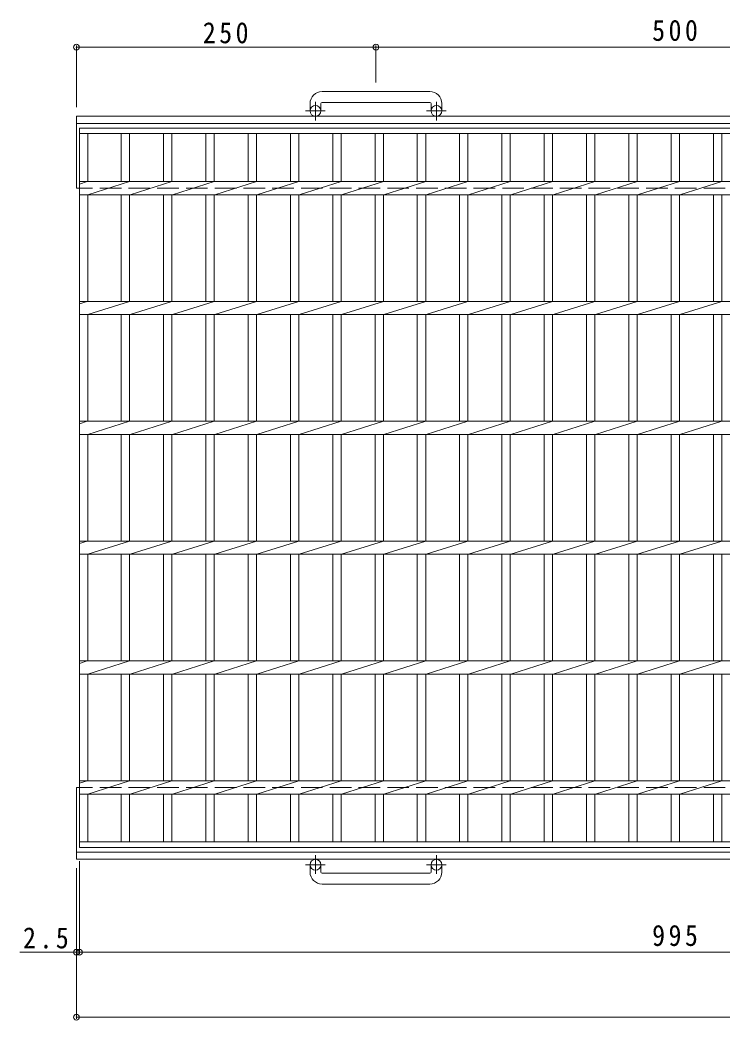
# Model space of a CAD drawing. Units: millimetres, scale not verified. Extents: x -896 to 1052, y -822 to 805.
# Drawn here: x -896 to -310, y -148 to 687 of the extents above; entities that cross this region are included whole.
import ezdxf

# ---------------------------------------------------------------- set-up
doc = ezdxf.new("R2010")
doc.units = ezdxf.units.MM
doc.header["$LTSCALE"] = 6
doc.header["$PDMODE"] = 32
doc.header["$PDSIZE"] = 4.8
doc.linetypes.add('CHAIN1', pattern=[8, 5, -1, 1, -1])
doc.linetypes.add('DASHED3', pattern=[4, 3, -1])
for name, color, linetype, lineweight in [('A-1_ピット', 2, 'Continuous', 9), ('A-2_蓋', 3, 'Continuous', 9), ('A-4_寸法', 7, 'Continuous', 9)]:
    doc.layers.add(name, color=color, linetype=linetype, lineweight=lineweight)
doc.styles.add('ＭＳ ゴシック', font='')
doc.styles.get('ＭＳ ゴシック').set_extended_font_data('MS Gothic')

msp = doc.modelspace()

# ---------------------------------------------------------------- linework, layer by layer
at = {"layer": 'A-1_ピット'}
for p, q in [((-554.285, 626.882), (-644.285, 626.882)), ((-644.285, 617.882), (-554.285, 617.882)), ((-654.285, 616.882), (-654.285, 610.782)), ((-645.285, 616.882), (-645.285, 610.782)), ((-553.285, 616.882), (-553.285, 610.782)), ((-544.285, 616.882), (-544.285, 610.782)), ((250.715, 606.282), (-849.285, 606.282)), ((-849.285, 546.282), (-849.285, 606.282)), ((248.315, 600.282), (-849.285, 600.282)), ((252.533, -7.718), (-849.285, -7.718)), ((-654.285, -24.319), (-654.285, -18.218)), ((-645.285, -24.319), (-645.285, -18.218)), ((-553.285, -24.319), (-553.285, -18.218)), ((-544.285, -24.319), (-544.285, -18.218)), ((-644.285, -25.319), (-554.285, -25.319)), ((-554.285, -34.318), (-644.285, -34.318))]:
    msp.add_line(p, q, dxfattribs=at)
at = {"layer": 'A-1_ピット', "linetype": 'CHAIN1'}
for p, q in [((-649.785, 602.675), (-649.785, 618.272)), ((-548.785, 602.675), (-548.785, 618.272)), ((-641.622, 610.782), (-658.029, 610.782)), ((-540.622, 610.782), (-557.029, 610.782)), ((-649.785, -10.111), (-649.785, -25.708)), ((-548.785, -10.111), (-548.785, -25.708)), ((-641.622, -18.218), (-658.029, -18.218)), ((-540.622, -18.218), (-557.029, -18.218))]:
    msp.add_line(p, q, dxfattribs=at)
at = {"layer": 'A-1_ピット', "linetype": 'DASHED3'}
for p, q in [((148.215, 546.282), (-849.285, 546.282)), ((148.215, 46.282), (-849.285, 46.282))]:
    msp.add_line(p, q, dxfattribs=at)
at = {"layer": 'A-1_ピット'}
msp.add_lwpolyline([(250.715, -13.718), (-849.285, -13.718), (-849.285, 46.282)], dxfattribs=at)
for centre in [(-649.785, 610.782), (-548.785, 610.782), (-649.785, -18.218), (-548.785, -18.218)]:
    msp.add_circle(centre, 4.5, dxfattribs=at)
for centre, radius, start, end in [((-644.285, 616.882), 10, 90, 180), ((-554.285, 616.882), 10, 0, 90), ((-644.285, 616.882), 1, 90, 180), ((-554.285, 616.882), 1, 0, 90), ((-644.285, -24.319), 10, 180, 270), ((-644.285, -24.319), 1, 180, 270), ((-554.285, -24.319), 10, 270, 0), ((-554.285, -24.319), 1, 270, 0)]:
    msp.add_arc(centre, radius, start, end, dxfattribs=at)
at = {"layer": 'A-2_蓋'}
for p, q in [((-846.785, -3.718), (-846.785, 596.282)), ((-846.785, 591.782), (148.215, 591.782)), ((-839.785, 551.782), (-839.785, 591.782)), ((-811.885, 591.782), (-811.885, 551.782)), ((-804.885, 591.782), (-804.885, 551.782)), ((-776.585, 591.782), (-776.585, 551.782)), ((-769.585, 591.782), (-769.585, 551.782)), ((-741.285, 591.782), (-741.285, 551.782)), ((-734.285, 591.782), (-734.285, 551.782)), ((-705.985, 591.782), (-705.985, 551.782)), ((-698.985, 591.782), (-698.985, 551.782)), ((-670.685, 591.782), (-670.685, 551.782)), ((-663.685, 591.782), (-663.685, 551.782)), ((-635.385, 591.782), (-635.385, 551.782)), ((-628.385, 591.782), (-628.385, 551.782)), ((-600.085, 591.782), (-600.085, 551.782)), ((-593.085, 591.782), (-593.085, 551.782)), ((-564.785, 591.782), (-564.785, 551.782)), ((-557.785, 591.782), (-557.785, 551.782)), ((-529.485, 591.782), (-529.485, 551.782)), ((-522.485, 591.782), (-522.485, 551.782)), ((-494.185, 591.782), (-494.185, 551.782)), ((-487.185, 591.782), (-487.185, 551.782)), ((-458.885, 591.782), (-458.885, 551.782)), ((-451.885, 591.782), (-451.885, 551.782)), ((-423.585, 591.782), (-423.585, 551.782)), ((-416.585, 591.782), (-416.585, 551.782)), ((-388.285, 591.782), (-388.285, 551.782)), ((-381.285, 591.782), (-381.285, 551.782)), ((-352.985, 591.782), (-352.985, 551.782)), ((-345.985, 591.782), (-345.985, 551.782)), ((-317.685, 591.782), (-317.685, 551.782)), ((-310.685, 591.782), (-310.685, 551.782)), ((-846.785, 551.782), (148.215, 551.782)), ((-846.785, 549.702), (-840.185, 551.782)), ((-839.785, 540.783), (-804.885, 551.782)), ((-804.485, 540.783), (-769.585, 551.782)), ((-769.185, 540.783), (-734.285, 551.782)), ((-733.885, 540.783), (-698.985, 551.782)), ((-698.585, 540.783), (-663.685, 551.782)), ((-663.285, 540.783), (-628.385, 551.782)), ((-627.985, 540.783), (-593.085, 551.782)), ((-592.685, 540.783), (-557.785, 551.782)), ((-557.385, 540.783), (-522.485, 551.782)), ((-522.085, 540.783), (-487.185, 551.782)), ((-486.785, 540.783), (-451.885, 551.782)), ((-451.485, 540.783), (-416.585, 551.782)), ((-416.185, 540.783), (-381.285, 551.782)), ((-380.885, 540.783), (-345.985, 551.782)), ((-345.585, 540.783), (-310.685, 551.782)), ((-846.785, 540.783), (148.215, 540.783)), ((-839.785, 451.782), (-839.785, 540.783)), ((-811.885, 540.783), (-811.885, 451.782)), ((-804.885, 540.783), (-804.885, 451.782)), ((-776.585, 540.783), (-776.585, 451.782)), ((-769.585, 540.783), (-769.585, 451.782)), ((-741.285, 540.783), (-741.285, 451.782)), ((-734.285, 540.783), (-734.285, 451.782)), ((-705.985, 540.783), (-705.985, 451.782)), ((-698.985, 540.783), (-698.985, 451.782)), ((-670.685, 540.783), (-670.685, 451.782)), ((-663.685, 540.783), (-663.685, 451.782)), ((-635.385, 540.783), (-635.385, 451.782)), ((-628.385, 540.783), (-628.385, 451.782)), ((-600.085, 540.783), (-600.085, 451.782)), ((-593.085, 540.783), (-593.085, 451.782)), ((-564.785, 540.783), (-564.785, 451.782)), ((-557.785, 540.783), (-557.785, 451.782)), ((-529.485, 540.783), (-529.485, 451.782)), ((-522.485, 540.783), (-522.485, 451.782)), ((-494.185, 540.783), (-494.185, 451.782)), ((-487.185, 540.783), (-487.185, 451.782)), ((-458.885, 540.783), (-458.885, 451.782)), ((-451.885, 540.783), (-451.885, 451.782)), ((-423.585, 540.783), (-423.585, 451.782)), ((-416.585, 540.783), (-416.585, 451.782)), ((-388.285, 540.783), (-388.285, 451.782)), ((-381.285, 540.783), (-381.285, 451.782)), ((-352.985, 540.783), (-352.985, 451.782)), ((-345.985, 540.783), (-345.985, 451.782)), ((-317.685, 540.783), (-317.685, 451.782)), ((-310.685, 540.783), (-310.685, 451.782)), ((-846.785, 451.782), (148.215, 451.782)), ((-846.785, 449.702), (-840.185, 451.782)), ((-839.785, 440.782), (-804.885, 451.782)), ((-804.485, 440.782), (-769.585, 451.782)), ((-769.185, 440.782), (-734.285, 451.782)), ((-733.885, 440.782), (-698.985, 451.782)), ((-698.585, 440.782), (-663.685, 451.782)), ((-663.285, 440.782), (-628.385, 451.782)), ((-627.985, 440.782), (-593.085, 451.782)), ((-592.685, 440.782), (-557.785, 451.782)), ((-557.385, 440.782), (-522.485, 451.782)), ((-522.085, 440.782), (-487.185, 451.782)), ((-486.785, 440.782), (-451.885, 451.782)), ((-451.485, 440.782), (-416.585, 451.782)), ((-416.185, 440.782), (-381.285, 451.782)), ((-380.885, 440.782), (-345.985, 451.782)), ((-345.585, 440.782), (-310.685, 451.782)), ((-846.785, 440.782), (148.215, 440.782)), ((-839.785, 351.782), (-839.785, 440.782)), ((-811.885, 440.782), (-811.885, 351.782)), ((-804.885, 440.782), (-804.885, 351.782)), ((-776.585, 440.782), (-776.585, 351.782)), ((-769.585, 440.782), (-769.585, 351.782)), ((-741.285, 440.782), (-741.285, 351.782)), ((-734.285, 440.782), (-734.285, 351.782)), ((-705.985, 440.782), (-705.985, 351.782)), ((-698.985, 440.782), (-698.985, 351.782)), ((-670.685, 440.782), (-670.685, 351.782)), ((-663.685, 440.782), (-663.685, 351.782)), ((-635.385, 440.782), (-635.385, 351.782)), ((-628.385, 440.782), (-628.385, 351.782)), ((-600.085, 440.782), (-600.085, 351.782)), ((-593.085, 440.782), (-593.085, 351.782)), ((-564.785, 440.782), (-564.785, 351.782)), ((-557.785, 440.782), (-557.785, 351.782)), ((-529.485, 440.782), (-529.485, 351.782)), ((-522.485, 440.782), (-522.485, 351.782)), ((-494.185, 440.782), (-494.185, 351.782)), ((-487.185, 440.782), (-487.185, 351.782)), ((-458.885, 440.782), (-458.885, 351.782)), ((-451.885, 440.782), (-451.885, 351.782)), ((-423.585, 440.782), (-423.585, 351.782)), ((-416.585, 440.782), (-416.585, 351.782)), ((-388.285, 440.782), (-388.285, 351.782)), ((-381.285, 440.782), (-381.285, 351.782)), ((-352.985, 440.782), (-352.985, 351.782)), ((-345.985, 440.782), (-345.985, 351.782)), ((-317.685, 440.782), (-317.685, 351.782)), ((-310.685, 440.782), (-310.685, 351.782)), ((-846.785, 351.782), (148.215, 351.782)), ((-846.785, 349.702), (-840.185, 351.782)), ((-839.785, 340.783), (-804.885, 351.782)), ((-804.485, 340.783), (-769.585, 351.782)), ((-769.185, 340.783), (-734.285, 351.782)), ((-733.885, 340.783), (-698.985, 351.782)), ((-698.585, 340.783), (-663.685, 351.782)), ((-663.285, 340.783), (-628.385, 351.782)), ((-627.985, 340.783), (-593.085, 351.782)), ((-592.685, 340.783), (-557.785, 351.782)), ((-557.385, 340.783), (-522.485, 351.782)), ((-522.085, 340.783), (-487.185, 351.782)), ((-486.785, 340.783), (-451.885, 351.782)), ((-451.485, 340.783), (-416.585, 351.782)), ((-416.185, 340.783), (-381.285, 351.782)), ((-380.885, 340.783), (-345.985, 351.782)), ((-345.585, 340.783), (-310.685, 351.782)), ((-846.785, 340.783), (148.215, 340.783)), ((-839.785, 251.782), (-839.785, 340.783)), ((-811.885, 340.783), (-811.885, 251.782)), ((-804.885, 340.783), (-804.885, 251.782)), ((-776.585, 340.783), (-776.585, 251.782)), ((-769.585, 340.783), (-769.585, 251.782)), ((-741.285, 340.783), (-741.285, 251.782)), ((-734.285, 340.783), (-734.285, 251.782)), ((-705.985, 340.783), (-705.985, 251.782)), ((-698.985, 340.783), (-698.985, 251.782)), ((-670.685, 340.783), (-670.685, 251.782)), ((-663.685, 340.783), (-663.685, 251.782)), ((-635.385, 340.783), (-635.385, 251.782)), ((-628.385, 340.783), (-628.385, 251.782)), ((-600.085, 340.783), (-600.085, 251.782)), ((-593.085, 340.783), (-593.085, 251.782)), ((-564.785, 340.783), (-564.785, 251.782)), ((-557.785, 340.783), (-557.785, 251.782)), ((-529.485, 340.783), (-529.485, 251.782)), ((-522.485, 340.783), (-522.485, 251.782)), ((-494.185, 340.783), (-494.185, 251.782)), ((-487.185, 340.783), (-487.185, 251.782)), ((-458.885, 340.783), (-458.885, 251.782)), ((-451.885, 340.783), (-451.885, 251.782)), ((-423.585, 340.783), (-423.585, 251.782)), ((-416.585, 340.783), (-416.585, 251.782)), ((-388.285, 340.783), (-388.285, 251.782)), ((-381.285, 340.783), (-381.285, 251.782)), ((-352.985, 340.783), (-352.985, 251.782)), ((-345.985, 340.783), (-345.985, 251.782)), ((-317.685, 340.783), (-317.685, 251.782)), ((-310.685, 340.783), (-310.685, 251.782)), ((-846.785, 251.782), (148.215, 251.782)), ((-846.785, 249.702), (-840.185, 251.782)), ((-839.785, 240.783), (-804.885, 251.782)), ((-804.485, 240.783), (-769.585, 251.782)), ((-769.185, 240.783), (-734.285, 251.782)), ((-733.885, 240.783), (-698.985, 251.782)), ((-698.585, 240.783), (-663.685, 251.782)), ((-663.285, 240.783), (-628.385, 251.782)), ((-627.985, 240.783), (-593.085, 251.782)), ((-592.685, 240.783), (-557.785, 251.782)), ((-557.385, 240.783), (-522.485, 251.782)), ((-522.085, 240.783), (-487.185, 251.782)), ((-486.785, 240.783), (-451.885, 251.782)), ((-451.485, 240.783), (-416.585, 251.782)), ((-416.185, 240.783), (-381.285, 251.782)), ((-380.885, 240.783), (-345.985, 251.782)), ((-345.585, 240.783), (-310.685, 251.782)), ((-846.785, 240.783), (148.215, 240.783)), ((-839.785, 151.782), (-839.785, 240.783)), ((-811.885, 240.783), (-811.885, 151.782)), ((-804.885, 240.783), (-804.885, 151.782)), ((-776.585, 240.783), (-776.585, 151.782)), ((-769.585, 240.783), (-769.585, 151.782)), ((-741.285, 240.783), (-741.285, 151.782)), ((-734.285, 240.783), (-734.285, 151.782)), ((-705.985, 240.783), (-705.985, 151.782)), ((-698.985, 240.783), (-698.985, 151.782)), ((-670.685, 240.783), (-670.685, 151.782)), ((-663.685, 240.783), (-663.685, 151.782)), ((-635.385, 240.783), (-635.385, 151.782)), ((-628.385, 240.783), (-628.385, 151.782)), ((-600.085, 240.783), (-600.085, 151.782)), ((-593.085, 240.783), (-593.085, 151.782)), ((-564.785, 240.783), (-564.785, 151.782)), ((-557.785, 240.783), (-557.785, 151.782)), ((-529.485, 240.783), (-529.485, 151.782)), ((-522.485, 240.783), (-522.485, 151.782)), ((-494.185, 240.783), (-494.185, 151.782)), ((-487.185, 240.783), (-487.185, 151.782)), ((-458.885, 240.783), (-458.885, 151.782)), ((-451.885, 240.783), (-451.885, 151.782)), ((-423.585, 240.783), (-423.585, 151.782)), ((-416.585, 240.783), (-416.585, 151.782)), ((-388.285, 240.783), (-388.285, 151.782)), ((-381.285, 240.783), (-381.285, 151.782)), ((-352.985, 240.783), (-352.985, 151.782)), ((-345.985, 240.783), (-345.985, 151.782)), ((-317.685, 240.783), (-317.685, 151.782)), ((-310.685, 240.783), (-310.685, 151.782)), ((-846.785, 151.782), (148.215, 151.782)), ((-846.785, 149.702), (-840.185, 151.782)), ((-839.785, 140.783), (-804.885, 151.782)), ((-804.485, 140.783), (-769.585, 151.782)), ((-769.185, 140.783), (-734.285, 151.782)), ((-733.885, 140.783), (-698.985, 151.782)), ((-698.585, 140.783), (-663.685, 151.782)), ((-663.285, 140.783), (-628.385, 151.782)), ((-627.985, 140.783), (-593.085, 151.782)), ((-592.685, 140.783), (-557.785, 151.782)), ((-557.385, 140.783), (-522.485, 151.782)), ((-522.085, 140.783), (-487.185, 151.782)), ((-486.785, 140.783), (-451.885, 151.782)), ((-451.485, 140.783), (-416.585, 151.782)), ((-416.185, 140.783), (-381.285, 151.782)), ((-380.885, 140.783), (-345.985, 151.782)), ((-345.585, 140.783), (-310.685, 151.782)), ((-846.785, 140.783), (148.215, 140.783)), ((-839.785, 51.782), (-839.785, 140.783)), ((-811.885, 140.783), (-811.885, 51.782)), ((-804.885, 140.783), (-804.885, 51.782)), ((-776.585, 140.783), (-776.585, 51.782)), ((-769.585, 140.783), (-769.585, 51.782)), ((-741.285, 140.783), (-741.285, 51.782)), ((-734.285, 140.783), (-734.285, 51.782)), ((-705.985, 140.783), (-705.985, 51.782)), ((-698.985, 140.783), (-698.985, 51.782)), ((-670.685, 140.783), (-670.685, 51.782)), ((-663.685, 140.783), (-663.685, 51.782)), ((-635.385, 140.783), (-635.385, 51.782)), ((-628.385, 140.783), (-628.385, 51.782)), ((-600.085, 140.783), (-600.085, 51.782)), ((-593.085, 140.783), (-593.085, 51.782)), ((-564.785, 140.783), (-564.785, 51.782)), ((-557.785, 140.783), (-557.785, 51.782)), ((-529.485, 140.783), (-529.485, 51.782)), ((-522.485, 140.783), (-522.485, 51.782)), ((-494.185, 140.783), (-494.185, 51.782)), ((-487.185, 140.783), (-487.185, 51.782)), ((-458.885, 140.783), (-458.885, 51.782)), ((-451.885, 140.783), (-451.885, 51.782)), ((-423.585, 140.783), (-423.585, 51.782)), ((-416.585, 140.783), (-416.585, 51.782)), ((-388.285, 140.783), (-388.285, 51.782)), ((-381.285, 140.783), (-381.285, 51.782)), ((-352.985, 140.783), (-352.985, 51.782)), ((-345.985, 140.783), (-345.985, 51.782)), ((-317.685, 140.783), (-317.685, 51.782)), ((-310.685, 140.783), (-310.685, 51.782)), ((-846.785, 51.782), (148.215, 51.782)), ((-846.785, 49.702), (-840.185, 51.782)), ((-839.785, 40.783), (-804.885, 51.782)), ((-804.485, 40.783), (-769.585, 51.782)), ((-769.185, 40.783), (-734.285, 51.782)), ((-733.885, 40.783), (-698.985, 51.782)), ((-698.585, 40.783), (-663.685, 51.782)), ((-663.285, 40.783), (-628.385, 51.782)), ((-627.985, 40.783), (-593.085, 51.782)), ((-592.685, 40.783), (-557.785, 51.782)), ((-557.385, 40.783), (-522.485, 51.782)), ((-522.085, 40.783), (-487.185, 51.782)), ((-486.785, 40.783), (-451.885, 51.782)), ((-451.485, 40.783), (-416.585, 51.782)), ((-416.185, 40.783), (-381.285, 51.782)), ((-380.885, 40.783), (-345.985, 51.782)), ((-345.585, 40.783), (-310.685, 51.782)), ((-846.785, 40.783), (148.215, 40.783)), ((-839.785, 0.782), (-839.785, 40.783)), ((-811.885, 40.783), (-811.885, 0.782)), ((-804.885, 40.783), (-804.885, 0.782)), ((-776.585, 40.783), (-776.585, 0.782)), ((-769.585, 40.783), (-769.585, 0.782)), ((-741.285, 40.783), (-741.285, 0.782)), ((-734.285, 40.783), (-734.285, 0.782)), ((-705.985, 40.783), (-705.985, 0.782)), ((-698.985, 40.783), (-698.985, 0.782)), ((-670.685, 40.783), (-670.685, 0.782)), ((-663.685, 40.783), (-663.685, 0.782)), ((-635.385, 40.783), (-635.385, 0.782)), ((-628.385, 40.783), (-628.385, 0.782)), ((-600.085, 40.783), (-600.085, 0.782)), ((-593.085, 40.783), (-593.085, 0.782)), ((-564.785, 40.783), (-564.785, 0.782)), ((-557.785, 40.783), (-557.785, 0.782)), ((-529.485, 40.783), (-529.485, 0.782)), ((-522.485, 40.783), (-522.485, 0.782)), ((-494.185, 40.783), (-494.185, 0.782)), ((-487.185, 40.783), (-487.185, 0.782)), ((-458.885, 40.783), (-458.885, 0.782)), ((-451.885, 40.783), (-451.885, 0.782)), ((-423.585, 40.783), (-423.585, 0.782)), ((-416.585, 40.783), (-416.585, 0.782)), ((-388.285, 40.783), (-388.285, 0.782)), ((-381.285, 40.783), (-381.285, 0.782)), ((-352.985, 40.783), (-352.985, 0.782)), ((-345.985, 40.783), (-345.985, 0.782)), ((-317.685, 40.783), (-317.685, 0.782)), ((-310.685, 40.783), (-310.685, 0.782)), ((148.215, 0.782), (-846.785, 0.782)), ((148.215, -3.718), (-846.785, -3.718))]:
    msp.add_line(p, q, dxfattribs=at)
msp.add_lwpolyline([(-846.785, 596.282), (148.215, 596.282), (148.215, -3.718)], dxfattribs=at)
at = {"layer": 'A-4_寸法'}
for p, q in [((-849.285, 613.782), (-849.285, 665.438)), ((-849.285, 663.938), (250.715, 663.938)), ((-599.285, 634.382), (-599.285, 665.438)), ((-846.785, -15.218), (-846.785, -92.768)), ((-849.285, -21.218), (-849.285, -146.883)), ((-896.376, -91.268), (184.536, -91.268)), ((-849.285, -145.383), (250.715, -145.383))]:
    msp.add_line(p, q, dxfattribs=at)
for p in [(-849.285, 663.938), (-599.285, 663.938), (-849.285, -91.268), (-846.785, -91.268), (-849.285, -145.383)]:
    msp.add_point(p, dxfattribs=at)

# ---------------------------------------------------------------- texts
at = {"layer": 'A-4_寸法', "color": 2, "char_height": 17.6, "attachment_point": 7, "style": 'ＭＳ ゴシック'}
for s, insert in [('\\T1.27;\\W0.9;250', (-743.785, 666.938)), ('\\T1.27;\\W0.9;500', (-368.785, 668.938)), ('\\T1.27;\\W0.9;2.5', (-893.837, -88.268)), ('\\T1.27;\\W0.9;995', (-368.785, -86.268))]:
    msp.add_mtext(s, dxfattribs=dict(at, insert=insert))

doc.saveas('drawing.dxf')
